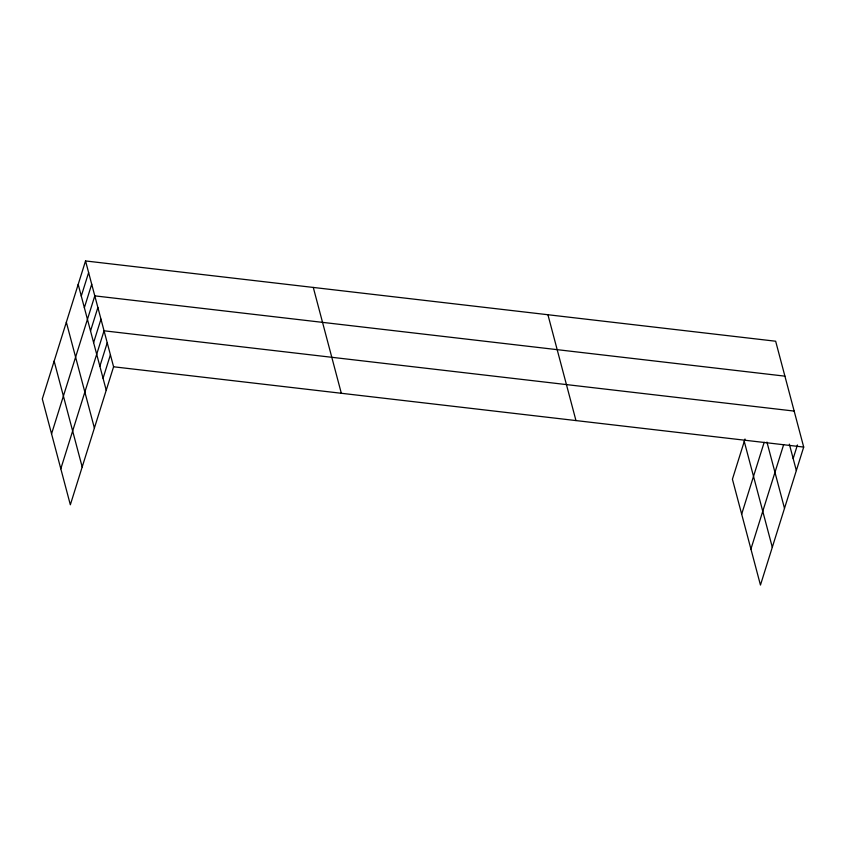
<?xml version="1.0" encoding="UTF-8"?>
<svg xmlns="http://www.w3.org/2000/svg" width="846" height="846" viewBox="0 0 846 846"><rect width="100%" height="100%" fill="white"/><g stroke="black" fill="none" stroke-linecap="round" stroke-linejoin="round"><path stroke-width="1.27" d="M85.541 260.949L42.3 398.931L70.345 504.776L113.586 366.783L85.541 260.949L775.655 341.224L803.7 447.069L760.459 585.051L732.414 479.217L745.019 439M81.269 296.058L88.629 272.592M84.357 307.701L91.717 284.224M51.553 433.861L94.794 295.867L784.908 376.153M90.522 330.987L97.882 307.51M93.61 342.63L100.97 319.154M60.806 468.79L104.047 330.797L794.161 411.082M99.87 366.265L107.231 342.789M103.053 378.257L110.414 354.781M741.667 514.146L764.192 442.289M750.92 549.075L783.65 444.636M793.167 458.543L797.429 444.954M113.586 366.783L803.7 447.069M789.35 444.15L796.34 470.535M766.941 442.077L784.496 508.33M744.258 441.432L772.303 547.267M547.922 314.733L575.967 420.568M313.284 287.439L341.329 393.274M78.192 284.415L106.226 390.249M66.348 322.21L94.392 428.044M54.144 361.147L82.189 466.981"/></g></svg>
